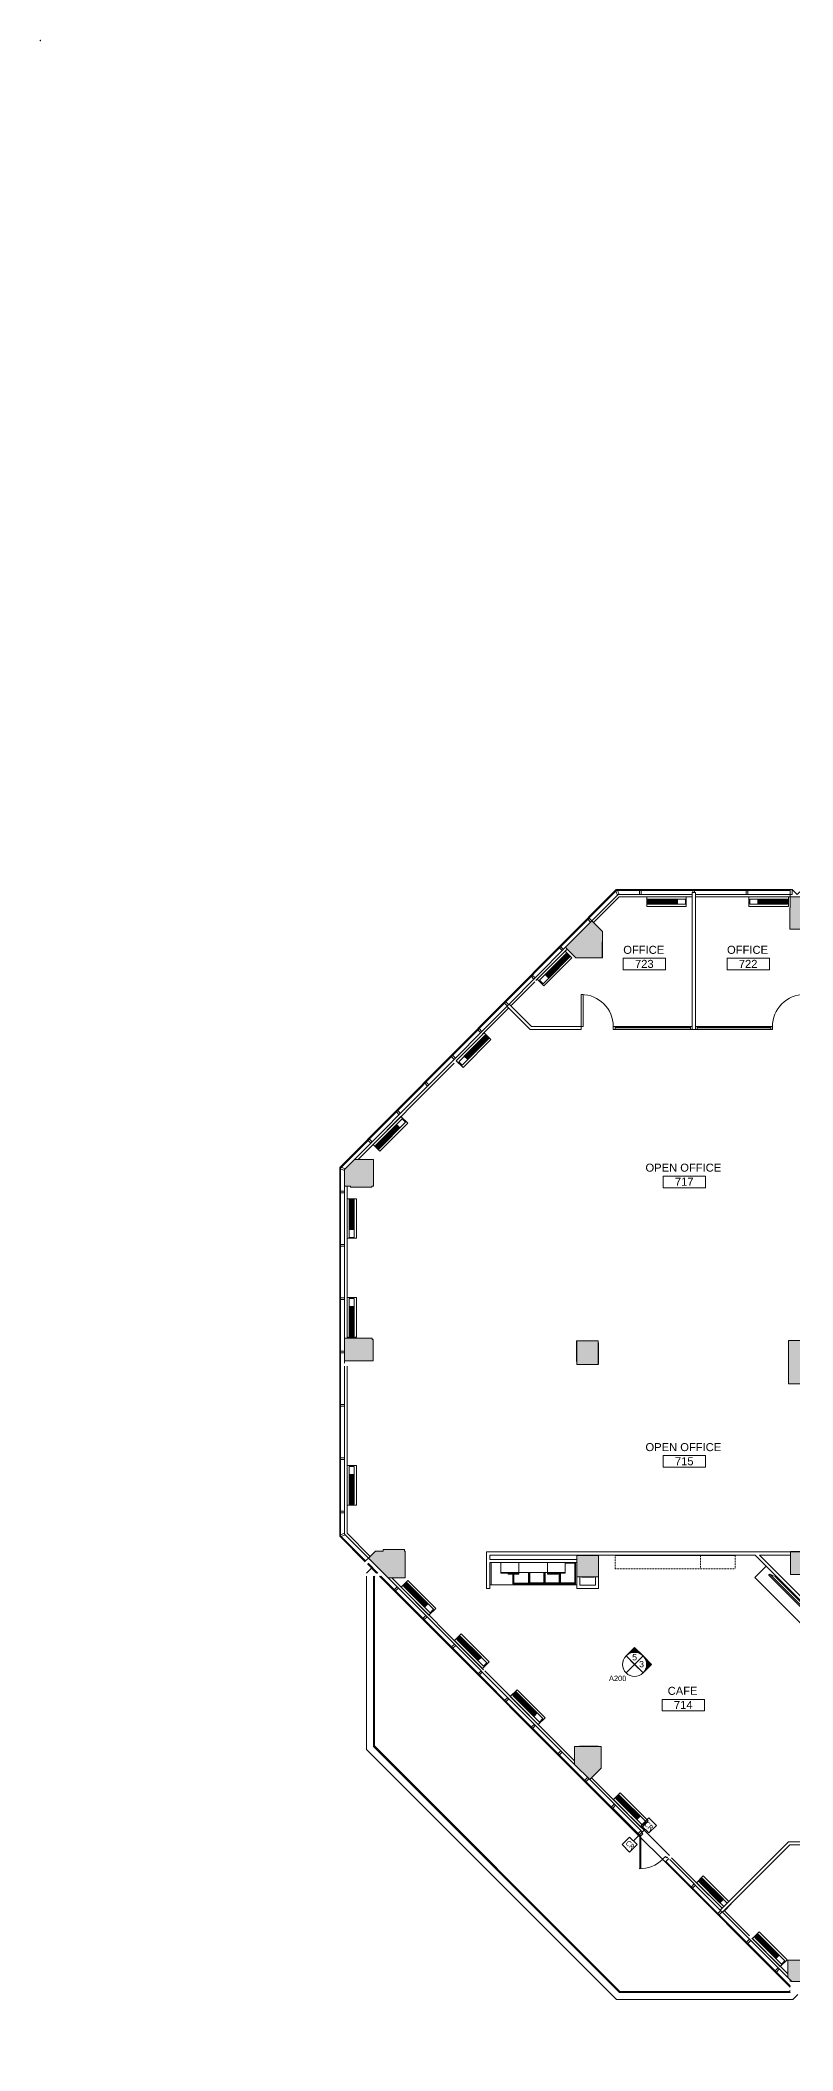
# Model space of a CAD drawing. Header units: inches. Extents: x 41 to 2397, y -2183 to 132.
# Drawn here: x 41 to 888, y -2151 to 110 of the extents above; entities that cross this region are included whole.
import ezdxf

# ---------------------------------------------------------------- set-up
doc = ezdxf.new("R2010")
doc.units = ezdxf.units.IN
doc.header["$MEASUREMENT"] = 0
for name, pattern in [('Center', [1.25, 0.25, -0.1875, 0.625, -0.1875]), ('Dash', [0.25, 0.125, -0.125]), ('Overhead', [0.15625, 0.09375, -0.0625])]:
    doc.linetypes.add(name, pattern=pattern)
for name, color, linetype, lineweight in [('8260 Willow Oaks_dwg _2_', 8, 'Continuous', 9), ('A-ANNO-NOTE', 131, 'Continuous', 9), ('A-AREA-IDEN', 2, 'Continuous', 20), ('A-COLS', 52, 'Continuous', 13), ('A-DOOR', 31, 'Continuous', 9), ('A-DOOR-FRAM', 31, 'Continuous', 9), ('A-GLAZ', 151, 'Continuous', 9), ('A-WALL', 113, 'Continuous', 13), ('G-ANNO-SYMB', 111, 'Continuous', 9), ('G-ANNO-TEXT', 231, 'Continuous', 9), ('I-WALL', 2, 'Continuous', 9), ('LEVEL 07 BB', 250, 'Continuous', 9), ('Q-CASE', 31, 'Continuous', 9), ('Q-CASE-HDLN', 31, 'Continuous', 9), ('Q-SPCQ', 91, 'Continuous', 9)]:
    doc.layers.add(name, color=color, linetype=linetype, lineweight=lineweight)
doc.styles.add('Arial', font='arial.ttf', dxfattribs={"height": 0.09375})
doc.styles.add('Arial_1', font='arial.ttf', dxfattribs={"height": 9})
doc.styles.add('Arial_2', font='arial.ttf', dxfattribs={"height": 6})
doc.styles.add('Arial_3', font='arial.ttf', dxfattribs={"height": 7.125})
doc.styles.add('Tahoma', font='tahoma.ttf', dxfattribs={"width": 0.85, "height": 6})

# ---------------------------------------------------------------- blocks, each defined once
blk = doc.blocks.new('Counter Top _No Backsplash_ - Standard Counter Top-2551659-New Construction - Partition Plan')
at = {"layer": 'Q-CASE', "lineweight": 13}
blk.add_line((-47.3, 25), (50.7, 25), dxfattribs=at)
blk = doc.blocks.new('Counter Top _No Backsplash_ - Standard Counter Top-2542129-New Construction - Partition Plan')
at = {"layer": 'Q-CASE', "lineweight": 13}
for p, q in [((-47.3, 0), (-47.3, 18)), ((-47.3, 18), (38.5, 18)), ((38.5, 0), (38.5, 18))]:
    blk.add_line(p, q, dxfattribs=at)
blk = doc.blocks.new('SPEC-EQUIP-TV - 75_ LCD-2404808-New Construction - Partition Plan')
at = {"layer": 'Q-SPCQ'}
for p, q in [((-32.7, 1.4), (-32.7, 0.7)), ((-32.7, 0.7), (-32.7, 0.1)), ((-26.6, 4), (-32.6, 1.6)), ((-32.6, 1.6), (32.6, 1.6)), ((-26.6, 4), (26.6, 4)), ((32.6, 1.6), (26.6, 4)), ((32.7, 0.7), (32.7, 1.4)), ((32.7, 0.1), (32.7, 0.7)), ((-32.6, 0), (32.6, 0))]:
    blk.add_line(p, q, dxfattribs=at)
for points, knots in [([(-32.6, 1.6), (-32.6, 1.6), (-32.6, 1.6), (-32.6, 1.5), (-32.6, 1.5), (-32.7, 1.5), (-32.7, 1.5), (-32.7, 1.5), (-32.7, 1.5), (-32.7, 1.5), (-32.7, 1.5), (-32.7, 1.4), (-32.7, 1.4), (-32.7, 1.4), (-32.7, 1.4)], [0, 0, 0, 0, 0.125, 0.25, 0.3125, 0.375, 0.4375, 0.5, 0.5625, 0.625, 0.6875, 0.75, 0.875, 1, 1, 1, 1]), ([(-32.6, 0), (-32.6, 0), (-32.6, 0), (-32.6, 0), (-32.6, 0), (-32.6, 0), (-32.7, 0), (-32.7, 0), (-32.7, 0), (-32.7, 0.1), (-32.7, 0.1), (-32.7, 0.1), (-32.7, 0.1), (-32.7, 0.1), (-32.7, 0.1)], [0, 0, 0, 0, 0.166667, 0.25, 0.333333, 0.375, 0.416667, 0.5, 0.541667, 0.583333, 0.666667, 0.75, 0.833333, 1, 1, 1, 1]), ([(32.7, 1.4), (32.7, 1.4), (32.7, 1.4), (32.7, 1.4), (32.7, 1.5), (32.7, 1.5), (32.7, 1.5), (32.7, 1.5), (32.7, 1.5), (32.7, 1.5), (32.6, 1.5), (32.6, 1.5), (32.6, 1.6), (32.6, 1.6), (32.6, 1.6)], [0, 0, 0, 0, 0.125, 0.25, 0.375, 0.4375, 0.5, 0.53125, 0.5625, 0.625, 0.6875, 0.75, 0.875, 1, 1, 1, 1]), ([(32.7, 0.1), (32.7, 0.1), (32.7, 0.1), (32.7, 0.1), (32.7, 0.1), (32.7, 0.1), (32.7, 0), (32.7, 0), (32.7, 0), (32.6, 0), (32.6, 0), (32.6, 0), (32.6, 0), (32.6, 0), (32.6, 0)], [-1, -1, -1, -1, -0.833333, -0.75, -0.666667, -0.583333, -0.541667, -0.5, -0.416667, -0.375, -0.333333, -0.25, -0.166667, 0, 0, 0, 0])]:
    blk.add_open_spline(points, degree=3, knots=knots, dxfattribs=at)
blk = doc.blocks.new('Upper Cabinet - Standard Upper Cabinet-2571745-New Construction - Partition Plan')
at = {"layer": 'Q-CASE', "lineweight": 13}
blk.add_line((48.7, 0), (-47.3, 0), dxfattribs=at)
at = {"layer": 'Q-CASE', "linetype": 'Overhead'}
for p, q in [((-47.3, 0), (-47.3, -15)), ((48.7, -15), (48.7, 0)), ((-47.3, -15), (48.7, -15))]:
    blk.add_line(p, q, dxfattribs=at)
blk = doc.blocks.new('Columns 1 - Columns 1-2495298-New Construction - Partition Plan')
at = {"layer": 'A-COLS', "lineweight": 9}
h = blk.add_hatch(color=55, dxfattribs=at)
h.paths.add_polyline_path([(-344.5, -2150.9), (-338.3, -2144.8), (-338.3, -2115), (-368.2, -2115), (-368.2, -2117.3), (-369.2, -2117.3), (-369.2, -2147.8), (-360.5, -2147.8), (-354.1, -2141.3), (-347.6, -2147.8)], flags=0)
h.paths.add_polyline_path([(249.7, -2143.5), (255.5, -2137.7), (255.5, -2113.7), (220.6, -2113.7), (220.6, -2140.5), (220.2, -2113.7), (217, -2113.7), (217, -2140.7), (246.8, -2140.7)], flags=0)
h.paths.add_polyline_path([(-113.2, -2143.5), (-110.2, -2140.5), (-86.7, -2140.5), (-86.7, -2114.5), (-119.3, -2114.5), (-119.3, -2137.4), (-116.2, -2140.5)], flags=0)
h.paths.add_polyline_path([(-585.2, -2121.9), (-578.6, -2115.3), (-578.6, -2080.1), (-607.3, -2080.1), (-607.3, -2117.8), (-601.1, -2117.8), (-595.2, -2111.9), (-589.4, -2117.8)], flags=0)
h.paths.add_polyline_path([(-819.2, -2073), (-819.2, -2049), (-846, -2049), (-846, -2068.5), (-841.5, -2073)], flags=0)
h.paths.add_polyline_path([(-1068.7, -1845.9), (-1055.9, -1833.2), (-1055.9, -1808.9), (-1085.7, -1808.9), (-1085.7, -1828.9), (-1081.4, -1833.2)], flags=0)
h.paths.add_polyline_path([(-1277.3, -1619.1), (-1276.4, -1619.1), (-1276.4, -1589.1), (-1277.3, -1589.1), (-1277.3, -1587.1), (-1301.3, -1587.1), (-1301.3, -1589.1), (-1309.9, -1589.1), (-1317.7, -1596.8), (-1295.5, -1619.1)], flags=0)
h.paths.add_polyline_path([(-1072.9, -1617.9), (-1058.9, -1617.9), (-1058.9, -1594), (-1083.3, -1594), (-1083.3, -1617.9)], flags=0)
h.paths.add_polyline_path([(-820, -1615.3), (-818.5, -1615.3), (-818.5, -1589.9), (-842.8, -1589.9), (-842.8, -1615.3), (-820, -1615.3)], flags=0)
h.paths.add_polyline_path([(-603.1, -1613.6), (-578.8, -1612.8), (-578.8, -1591.3), (-603.1, -1591.3), (-603.1, -1612.8)], flags=0)
h.paths.add_polyline_path([(-845, -1400.7), (-770.9, -1400.7), (-770.9, -1352.1), (-845, -1352.1)], flags=0)
h.paths.add_polyline_path([(-1059.3, -1379.2), (-1059.3, -1352.5), (-1083.3, -1352.5), (-1083.3, -1379.2)], flags=0)
h.paths.add_polyline_path([(-578.9, -1376.1), (-578.9, -1352.1), (-602.9, -1352.1), (-602.9, -1376.1)], flags=0)
h.paths.add_polyline_path([(-1312.6, -1375.1), (-1312.6, -1351.1), (-1313.4, -1351.1), (-1313.4, -1349.4), (-1344.6, -1349.4), (-1344.6, -1375.1), (-1313.4, -1375.1)], flags=0)
h.paths.add_polyline_path([(-1333.3, -1179.8), (-1314, -1179.8), (-1314, -1178.5), (-1311.9, -1178.5), (-1311.9, -1148.6), (-1333.3, -1148.6), (-1344.6, -1159.9), (-1344.6, -1178.5), (-1338, -1178.5), (-1338, -1179.8)], flags=0)
h.paths.add_polyline_path([(-1054.3, -921.7), (-1054.3, -892.1), (-1066.4, -880), (-1096.1, -909.8), (-1084.2, -921.7), (-1066.4, -921.7)], flags=0)
h.paths.add_polyline_path([(-843.1, -889.6), (-813.5, -889.6), (-813.5, -857.5), (-823.9, -847), (-829.9, -853), (-843.1, -853), (-843.1, -865.6), (-843.7, -865.6), (-843.7, -889.6)], flags=0)
h.paths.add_polyline_path([(-607.3, -853.8), (-577.4, -853.8), (-577.4, -820.3), (-607.3, -820.3)], flags=0)
at = {"layer": 'A-COLS', "color": 7, "lineweight": 20}
for p, q in [((-829.9, -853), (-843.1, -853)), ((-843.1, -853), (-843.1, -865.6)), ((-1066.4, -880), (-1096.1, -909.8)), ((-1054.3, -892.1), (-1066.4, -880)), ((-843.1, -865.6), (-843.7, -865.6)), ((-843.7, -865.6), (-843.7, -889.6)), ((-1054.3, -921.7), (-1054.3, -892.1)), ((-843.7, -889.6), (-813.5, -889.6)), ((-1096.1, -909.8), (-1094, -911.8)), ((-1094, -911.8), (-1084.2, -921.7)), ((-1084.2, -921.7), (-1054.3, -921.7)), ((-1333.3, -1148.6), (-1344.6, -1159.9)), ((-1311.9, -1148.6), (-1333.3, -1148.6)), ((-1311.9, -1178.5), (-1311.9, -1148.6)), ((-1344.6, -1159.9), (-1344.6, -1178.5)), ((-1344.6, -1178.5), (-1338, -1178.5)), ((-1338, -1178.5), (-1338, -1179.8)), ((-1338, -1179.8), (-1314, -1179.8)), ((-1314, -1179.8), (-1314, -1178.5)), ((-1314, -1178.5), (-1311.9, -1178.5)), ((-1313.4, -1349.4), (-1344.6, -1349.4)), ((-1344.6, -1349.4), (-1344.6, -1375.1)), ((-1313.4, -1351.1), (-1313.4, -1349.4)), ((-1312.6, -1351.1), (-1313.4, -1351.1)), ((-1312.6, -1375.1), (-1312.6, -1351.1)), ((-1059.3, -1352.5), (-1083.3, -1352.5)), ((-1083.3, -1352.5), (-1083.3, -1379.2)), ((-1059.3, -1379.2), (-1059.3, -1352.5)), ((-770.9, -1352.1), (-845, -1352.1)), ((-845, -1352.1), (-845, -1400.7)), ((-1344.6, -1375.1), (-1312.6, -1375.1)), ((-1083.3, -1379.2), (-1059.3, -1379.2)), ((-845, -1400.7), (-770.9, -1400.7)), ((-1309.9, -1589.1), (-1317.7, -1596.8)), ((-1317.7, -1596.8), (-1295.5, -1619.1)), ((-1301.3, -1589.1), (-1309.9, -1589.1)), ((-1277.3, -1587.1), (-1301.3, -1587.1)), ((-1301.3, -1587.1), (-1301.3, -1589.1)), ((-1277.3, -1589.1), (-1277.3, -1587.1)), ((-1276.4, -1589.1), (-1277.3, -1589.1)), ((-1276.4, -1619.1), (-1276.4, -1589.1)), ((-1083.3, -1594), (-1083.3, -1617.9)), ((-1058.9, -1594), (-1083.3, -1594)), ((-1058.9, -1617.9), (-1058.9, -1594)), ((-818.5, -1589.9), (-842.8, -1589.9)), ((-842.8, -1589.9), (-842.8, -1615.3)), ((-1295.5, -1619.1), (-1276.4, -1619.1)), ((-1083.3, -1617.9), (-1058.9, -1617.9)), ((-842.8, -1615.3), (-818.5, -1615.3)), ((-1085.7, -1808.9), (-1085.7, -1828.9)), ((-1055.9, -1808.9), (-1085.7, -1808.9)), ((-1055.9, -1833.2), (-1055.9, -1808.9)), ((-1085.7, -1828.9), (-1068.7, -1845.9)), ((-1068.7, -1845.9), (-1055.9, -1833.2)), ((-846, -2049), (-846, -2068.5)), ((-819.2, -2049), (-846, -2049)), ((-846, -2068.5), (-841.5, -2073)), ((-841.5, -2073), (-819.2, -2073))]:
    blk.add_line(p, q, dxfattribs=at)
blk = doc.blocks.new('Upper Cabinet - Standard Upper Cabinet-2553063-New Construction - Partition Plan')
at = {"layer": 'Q-CASE', "lineweight": 13}
blk.add_line((48.7, 0), (9.7, 0), dxfattribs=at)
at = {"layer": 'Q-CASE', "linetype": 'Overhead'}
for p, q in [((48.7, -15), (48.7, 0)), ((9.7, -15), (48.7, -15))]:
    blk.add_line(p, q, dxfattribs=at)
blk = doc.blocks.new('MLWK_Base Cabinet-Trash - 34_25_H x 24_D-2547945-New Construction - Partition Plan')
at = {"layer": 'Q-CASE', "lineweight": 13}
for p, q in [((-8.3, -12.9), (-8.3, -24)), ((-7.5, -12.9), (-7.5, -23.3)), ((9, -23.3), (9, -11.3)), ((9.7, -24), (9.7, -11.3)), ((-8.3, -23.3), (9.7, -23.3)), ((-8.3, -23.3), (-8.3, -24)), ((-8.3, -24), (9.7, -24)), ((-8.3, -24), (9.7, -24)), ((9.7, -24), (-8.3, -24)), ((-7.5, -23.3), (9, -23.3)), ((-2.3, -24.7), (-2.3, -23.1)), ((3.7, -23.1), (-2.3, -23.1)), ((-2.3, -24.9), (3.7, -24.9)), ((3.7, -23.1), (3.7, -24.7)), ((9.7, -24), (9.7, -23.3))]:
    blk.add_line(p, q, dxfattribs=at)
blk = doc.blocks.new('Counter Top _No Backsplash_ - Standard Counter Top-2551850-New Construction - Partition Plan')
at = {"layer": 'Q-CASE', "lineweight": 13}
blk.add_line((-47.3, 0), (-47.3, 25), dxfattribs=at)
blk = doc.blocks.new('Counter Top _No Backsplash_ - Standard Counter Top-V3-New Construction - Partition Plan')
at = {"layer": 'Q-CASE', "lineweight": 13}
blk.add_line((-45.8, 0), (-45.8, 25), dxfattribs=at)
blk = doc.blocks.new('Counter Top _No Backsplash_ - Standard Counter Top 3-2586564-New Construction - Partition Plan')
at = {"layer": 'Q-CASE', "lineweight": 13}
for p, q in [((-47.3, 11.3), (-15.1, 11.3)), ((-15.1, 0), (-47.3, 0))]:
    blk.add_line(p, q, dxfattribs=at)
blk = doc.blocks.new('MLWK_Upper Cabinet-Single Door - 36_H x 14_D-2587742-New Construction - Partition Plan')
at = {"layer": 'Q-CASE', "linetype": 'Center'}
for p, q in [((-10, 2.5), (-10, 14.5)), ((-10, 14.5), (10, 14.5)), ((10, 14.5), (10, 2.5))]:
    blk.add_line(p, q, dxfattribs=at)
at = {"layer": 'Q-CASE', "lineweight": 13}
for p, q in [((10, 14.5), (-10, 14.5)), ((-10, 14.5), (-10, 13.8)), ((-10, 13.8), (10, 13.8)), ((10, 13.8), (-10, 13.8)), ((-10, 13.8), (-10, 2.5)), ((-10, 2.5), (10, 2.5)), ((2.1, 15.4), (-9.9, 15.4)), ((-9.9, 15.1), (-9.9, 15.4)), ((-9.9, 15.1), (2.1, 15.1)), ((-9.9, 14.5), (-9.9, 15.1)), ((2.1, 15.1), (-9.9, 15.1)), ((2.1, 15.4), (2.1, 15.1)), ((2.1, 15.1), (2.1, 14.5)), ((10, 13.8), (10, 14.5)), ((10, 2.5), (10, 13.8))]:
    blk.add_line(p, q, dxfattribs=at)
at = {"layer": 'Q-CASE-HDLN', "linetype": 'Dash'}
blk.add_line((10, 2.5), (-10, 2.5), dxfattribs=at)
blk = doc.blocks.new('MLWK_Upper Cabinet-Single Door - 36_H x 14_D-2587743-New Construction - Partition Plan')
at = {"layer": 'Q-CASE', "linetype": 'Center'}
for p, q in [((-10, -2.5), (-10, -14.5)), ((-10, -14.5), (10, -14.5)), ((10, -14.5), (10, -2.5))]:
    blk.add_line(p, q, dxfattribs=at)
at = {"layer": 'Q-CASE', "lineweight": 13}
for p, q in [((10, -2.5), (-10, -2.5)), ((-10, -2.5), (-10, -13.8)), ((10, -13.8), (-10, -13.8)), ((-10, -13.8), (-10, -14.5)), ((-10, -13.8), (10, -13.8)), ((-10, -14.5), (10, -14.5)), ((-9.9, -15.1), (-9.9, -14.5)), ((2.1, -15.1), (-9.9, -15.1)), ((-9.9, -15.4), (-9.9, -15.1)), ((-9.9, -15.1), (2.1, -15.1)), ((-9.9, -15.4), (2.1, -15.4)), ((2.1, -14.5), (2.1, -15.1)), ((2.1, -15.1), (2.1, -15.4)), ((10, -13.8), (10, -2.5)), ((10, -14.5), (10, -13.8))]:
    blk.add_line(p, q, dxfattribs=at)
at = {"layer": 'Q-CASE-HDLN', "linetype": 'Dash'}
blk.add_line((10, -2.5), (-10, -2.5), dxfattribs=at)
blk = doc.blocks.new('MLWK_Base Cabinet-Top Drawer - 32_H x 24_D-2563041-New Construction - Partition Plan')
at = {"layer": 'Q-CASE', "lineweight": 13}
for p, q in [((-8, 24), (9.5, 24)), ((-8, 24), (-8, 23.5)), ((9.5, 23.5), (-8, 23.5)), ((-8, 23.5), (-8, 0)), ((9.5, 23.5), (-8, 23.5)), ((8.7, 22.7), (-7.2, 22.7)), ((-7.2, 22.7), (-7.2, 0.7)), ((9.3, 24.9), (3.3, 24.9)), ((3.3, 23.1), (3.3, 24.7)), ((3.3, 23.1), (9.3, 23.1)), ((8.7, 12), (8.7, 22.7)), ((9.3, 24.7), (9.3, 23.1)), ((9.5, 23.5), (9.5, 24)), ((9.5, 12), (9.5, 23.5)), ((-7.2, 0.7), (3.6, 0.7))]:
    blk.add_line(p, q, dxfattribs=at)
blk = doc.blocks.new('MLWK_Base Cabinet-Top Drawer - 32_H x 24_D-2563070-New Construction - Partition Plan')
at = {"layer": 'Q-CASE', "lineweight": 13}
for p, q in [((-8, -11.3), (-8, -23.5)), ((-7.2, -11.3), (-7.2, -22.7)), ((8.7, -22.7), (8.7, -12)), ((9.5, -23.5), (9.5, -12)), ((-8, -23.5), (9.5, -23.5)), ((-8, -23.5), (9.5, -23.5)), ((-8, -23.5), (-8, -24)), ((9.5, -24), (-8, -24)), ((-7.2, -22.7), (8.7, -22.7)), ((3.3, -24.7), (3.3, -23.1)), ((9.3, -23.1), (3.3, -23.1)), ((3.3, -24.9), (9.3, -24.9)), ((9.3, -23.1), (9.3, -24.7)), ((9.5, -24), (9.5, -23.5))]:
    blk.add_line(p, q, dxfattribs=at)
blk = doc.blocks.new('MLWK_Base Cabinet-Top Drawer - 32_H x 24_D-V4-New Construction - Partition Plan')
at = {"layer": 'Q-CASE', "lineweight": 13}
for p, q in [((-8, 24), (9.5, 24)), ((-8, 24), (-8, 23.5)), ((9.5, 23.5), (-8, 23.5)), ((-8, 23.5), (-8, 11.3)), ((9.5, 23.5), (-8, 23.5)), ((8.7, 22.7), (-7.2, 22.7)), ((-7.2, 22.7), (-7.2, 11.3)), ((9.3, 24.9), (3.3, 24.9)), ((3.3, 23.1), (3.3, 24.7)), ((3.3, 23.1), (9.3, 23.1)), ((8.7, 11.3), (8.7, 22.7)), ((9.3, 24.7), (9.3, 23.1)), ((9.5, 23.5), (9.5, 24)), ((9.5, 11.3), (9.5, 23.5))]:
    blk.add_line(p, q, dxfattribs=at)
blk = doc.blocks.new('Single-Flush - With Sidelight - 36_ x 94_-2595383-New Construction - Partition Plan')
at = {"layer": 'A-DOOR', "color": 7, "lineweight": 20}
for p, q in [((-16, -1.75), (-18, -1.75)), ((-18, -1.75), (-18, -37.75)), ((-16, -37.75), (-16, -1.75)), ((-16, -37.75), (-18, -37.75))]:
    blk.add_line(p, q, dxfattribs=at)
at = {"layer": 'A-DOOR'}
blk.add_arc((-18, -1.75), 36, 270, 0, dxfattribs=at)
at = {"layer": 'A-DOOR-FRAM', "color": 7, "lineweight": 20}
blk.add_line((104.75, 1.75), (104.75, -1.75), dxfattribs=at)
at = {"layer": 'A-GLAZ', "color": 7, "lineweight": 20}
for p, q in [((20, -0.75), (20, -0.25)), ((20, -0.25), (102.75, -0.25)), ((102.75, -0.75), (20, -0.75)), ((102.75, -0.25), (102.75, -0.75))]:
    blk.add_line(p, q, dxfattribs=at)
blk = doc.blocks.new('Single-Flush - With Sidelight - 36_ x 94_-2612948-New Construction - Partition Plan')
at = {"layer": 'A-DOOR', "color": 7, "lineweight": 20}
for p, q in [((-16, 37.7), (-18, 37.7)), ((-18, 1.7), (-18, 37.7)), ((-16, 37.7), (-16, 1.7)), ((-16, 1.7), (-18, 1.7))]:
    blk.add_line(p, q, dxfattribs=at)
at = {"layer": 'A-DOOR'}
blk.add_arc((-18, 1.7), 36, 360, 90, dxfattribs=at)
at = {"layer": 'A-DOOR-FRAM', "color": 7, "lineweight": 20}
blk.add_line((106.9, -1.8), (106.9, 1.7), dxfattribs=at)
at = {"layer": 'A-GLAZ', "color": 7, "lineweight": 20}
for p, q in [((104.9, 0.7), (20, 0.7)), ((20, 0.7), (20, 0.2)), ((20, 0.2), (104.9, 0.2)), ((104.9, 0.2), (104.9, 0.7))]:
    blk.add_line(p, q, dxfattribs=at)
blk = doc.blocks.new('8260 Willow Oaks_dwg_8260_7th Floor_ARCH_BB_dwg_DR-45-2427410-07 DEMO-V1-New Construction - Partition Plan')
at = {"layer": 'LEVEL 07 BB', "flags": 128}
blk.add_lwpolyline([(0.707, 0.707), (0, 0), (0.021, -0.021), (0.728, 0.686)], dxfattribs=at)
at = {"layer": 'LEVEL 07 BB'}
blk.add_arc((0, 0), 1, 360, 46.56044, dxfattribs=at)
blk = doc.blocks.new('8260 Willow Oaks_dwg _2_-2439531-New Construction - Partition Plan')
at = {"layer": 'A-WALL', "lineweight": 9}
for points in [[(31989, 9666.5), (31989, 9684.5), (31988.9, 9684.5), (31988.9, 9666.5)], [(31984.3, 9209.5), (31984.3, 9233.5), (31983.9, 9233.5), (31983.9, 9209.5)], [(31965.7, 8970.1), (31979.4, 8970.1), (31979.3, 8970.2), (31965.7, 8970.2)], [(31983.8, 8779.2), (31983.8, 8779.3), (31964.3, 8779.3), (31964.3, 8779.2), (31983.2, 8779.2)], [(32201.7, 8515.1), (32200, 8516.7), (32200, 8515.1)]]:
    blk.add_hatch(color=250, dxfattribs=at).paths.add_polyline_path(points, flags=0)
at = {"layer": 'A-WALL', "color": 10, "lineweight": 30}
for p, q in [((31965.7, 8970.1), (31979.4, 8970.1)), ((32200, 8516.7), (32200, 8515.1))]:
    blk.add_line(p, q, dxfattribs=at)
at = {"layer": 'A-WALL', "color": 10, "lineweight": 30, "flags": 128}
for points in [[(31988.9, 9666.5), (31989, 9666.5), (31989, 9684.5)], [(31983.9, 9209.5), (31984.3, 9209.5), (31984.3, 9233.5), (31983.9, 9233.5)], [(31983.8, 8779.3), (31963, 8779.3), (31963, 8779.3)]]:
    blk.add_lwpolyline(points, dxfattribs=at)
at = {"layer": 'LEVEL 07 BB'}
for p, q in [((32003.8, 9741.5), (32005.6, 9737)), ((32005.6, 9742.3), (32007.5, 9737.8)), ((32030.5, 9742.3), (32030.5, 9737.8)), ((32032.5, 9742.3), (32032.5, 9737.8)), ((32072.5, 9731), (32040.2, 9731)), ((32072.5, 9730.5), (32040.2, 9730.5)), ((32072.5, 9730), (32040.2, 9730)), ((32072.5, 9729.5), (32040.2, 9729.5)), ((32072.5, 9729), (32040.2, 9729)), ((32072.5, 9728.5), (32040.2, 9728.5)), ((32072.5, 9728), (32040.2, 9728)), ((32090.5, 9742.3), (32090.5, 9739.8)), ((32092.5, 9742.3), (32092.5, 9739.8)), ((32093.3, 9735), (32200.1, 9735)), ((32150.5, 9742.3), (32150.5, 9737.8)), ((32152.5, 9742.3), (32152.5, 9737.8)), ((32164.2, 9731), (32196.5, 9731)), ((32164.2, 9730.5), (32196.5, 9730.5)), ((32164.2, 9730), (32196.5, 9730)), ((32164.2, 9729.5), (32196.5, 9729.5)), ((32164.2, 9729), (32196.5, 9729)), ((32164.2, 9728.5), (32196.5, 9728.5)), ((32164.2, 9728), (32196.5, 9728)), ((31975.4, 9706.6), (31972.2, 9709.8)), ((31944.9, 9675.9), (31941.7, 9679.1)), ((31882.5, 9613.1), (31947.2, 9678.2)), ((31949.2, 9676.3), (31913.9, 9640.8)), ((31925.8, 9647.1), (31948.5, 9669.9)), ((31926.1, 9646.7), (31948.8, 9669.6)), ((31926.5, 9646.4), (31949.2, 9669.2)), ((31926.8, 9646), (31949.6, 9668.9)), ((31927.2, 9645.7), (31949.9, 9668.5)), ((31927.5, 9645.3), (31950.3, 9668.2)), ((31927.9, 9645), (31950.6, 9667.8)), ((31943.5, 9674.5), (31940.3, 9677.7)), ((31912.6, 9639.5), (31885.6, 9612.4)), ((31911.6, 9642.4), (31908.4, 9645.6)), ((31913, 9643.8), (31909.8, 9647)), ((31709.9, 9439.5), (31881.2, 9611.8)), ((31881.7, 9612.4), (31878.6, 9615.5)), ((31883.2, 9613.8), (31880, 9617)), ((31834.6, 9555.4), (31857.4, 9578.3)), ((31835, 9555), (31857.7, 9577.9)), ((31835.3, 9554.7), (31858.1, 9577.6)), ((31835.7, 9554.3), (31858.4, 9577.2)), ((31836.1, 9554), (31858.8, 9576.9)), ((31836.4, 9553.6), (31859.1, 9576.5)), ((31836.8, 9553.3), (31859.5, 9576.2)), ((31851.8, 9582.2), (31848.6, 9585.4)), ((31853.2, 9583.7), (31850, 9586.8)), ((31821.8, 9548.1), (31713.8, 9439.5)), ((31821.9, 9552.2), (31818.7, 9555.3)), ((31823.3, 9553.6), (31820.1, 9556.8)), ((31792, 9522.1), (31788.9, 9525.3)), ((31793.5, 9523.5), (31790.3, 9526.7)), ((31757.4, 9477.6), (31734.6, 9454.8)), ((31757.7, 9477.3), (31735, 9454.4)), ((31758.1, 9476.9), (31735.3, 9454.1)), ((31758.4, 9476.6), (31735.7, 9453.7)), ((31758.8, 9476.2), (31736, 9453.4)), ((31759.1, 9475.9), (31736.4, 9453)), ((31759.5, 9475.5), (31736.7, 9452.7)), ((31760.1, 9490), (31757, 9493.2)), ((31761.6, 9491.4), (31758.4, 9494.6)), ((31728.2, 9457.9), (31725.1, 9461.1)), ((31729.7, 9459.4), (31726.5, 9462.5)), ((31694.9, 9430.8), (31699.4, 9428.9)), ((31694.1, 9428.9), (31698.6, 9427.1)), ((31698.6, 9238.7), (31698.6, 9409.5)), ((31701.4, 9409.5), (31701.4, 9238.7)), ((31698.6, 9404.1), (31694.1, 9404.1)), ((31698.6, 9402.1), (31694.1, 9402.1)), ((31705.1, 9361.6), (31705.1, 9393.8)), ((31705.6, 9361.6), (31705.6, 9393.8)), ((31706.1, 9361.6), (31706.1, 9393.8)), ((31706.6, 9361.6), (31706.6, 9393.8)), ((31707.1, 9361.6), (31707.1, 9393.8)), ((31707.6, 9361.6), (31707.6, 9393.8)), ((31708.1, 9361.6), (31708.1, 9393.8)), ((31698.6, 9344.1), (31694.1, 9344.1)), ((31698.6, 9342.1), (31694.1, 9342.1)), ((31698.6, 9284.1), (31694.1, 9284.1)), ((31698.6, 9282.1), (31694.1, 9282.1)), ((31705.1, 9273.8), (31705.1, 9241.5)), ((31705.6, 9273.8), (31705.6, 9241.5)), ((31706.1, 9273.8), (31706.1, 9241.5)), ((31706.6, 9273.8), (31706.6, 9241.5)), ((31707.1, 9273.8), (31707.1, 9241.5)), ((31707.6, 9273.8), (31707.6, 9241.5)), ((31708.1, 9273.8), (31708.1, 9241.5)), ((31698.6, 9224.1), (31694.1, 9224.1)), ((31698.6, 9222.1), (31694.1, 9222.1)), ((31698.6, 9164.1), (31694.1, 9164.1)), ((31698.6, 9162.1), (31694.1, 9162.1)), ((31698.6, 9104.1), (31694.1, 9104.1)), ((31698.6, 9102.1), (31694.1, 9102.1)), ((31705.1, 9084.8), (31705.1, 9052.5)), ((31705.6, 9084.8), (31705.6, 9052.5)), ((31706.1, 9084.8), (31706.1, 9052.5)), ((31706.6, 9084.8), (31706.6, 9052.5)), ((31707.1, 9084.8), (31707.1, 9052.5)), ((31707.6, 9084.8), (31707.6, 9052.5)), ((31708.1, 9084.8), (31708.1, 9052.5)), ((31698.6, 9044.1), (31694.1, 9044.1)), ((31698.6, 9042.1), (31694.1, 9042.1)), ((31698.6, 9019.2), (31694.1, 9017.3)), ((31699.4, 9017.3), (31694.9, 9015.5)), ((31722.3, 8988.1), (31725.5, 8991.2)), ((31728.8, 8980.1), (31723.2, 8974.5)), ((31734.5, 8974.5), (31724.3, 8984.7)), ((31724.7, 8985), (31735.2, 8974.5)), ((31725, 8985.4), (31735.9, 8974.5)), ((31738.7, 8971), (31999.5, 8710.2)), ((31739.4, 8971), (31999.8, 8710.5)), ((31747.7, 8969), (31957.5, 8759.2)), ((31855, 8865.7), (31751.7, 8969)), ((31757.7, 8959), (31754.6, 8955.8)), ((31759.2, 8957.6), (31756, 8954.4)), ((31789.3, 8937.8), (31766.5, 8960.6)), ((31789.7, 8938.2), (31766.9, 8961)), ((31790, 8938.5), (31767.2, 8961.3)), ((31790.4, 8938.9), (31767.6, 8961.7)), ((31790.7, 8939.2), (31767.9, 8962)), ((31791.1, 8939.6), (31768.3, 8962.4)), ((31790, 8926.7), (31786.8, 8923.5)), ((31791.4, 8925.3), (31788.2, 8922.1)), ((31822.3, 8894.5), (31819.1, 8891.3)), ((31823.7, 8893), (31820.5, 8889.9)), ((31849.4, 8877.8), (31826.6, 8900.6)), ((31849.7, 8878.1), (31826.9, 8900.9)), ((31850.1, 8878.5), (31827.3, 8901.3)), ((31850.4, 8878.8), (31827.6, 8901.6)), ((31850.8, 8879.2), (31828, 8902)), ((31851.2, 8879.5), (31828.3, 8902.3)), ((31852.2, 8864.5), (31849, 8861.3)), ((31957.5, 8763.3), (31856.3, 8864.5)), ((31853.6, 8863.1), (31850.5, 8859.9)), ((31882.2, 8834.5), (31879, 8831.4)), ((31883.6, 8833.1), (31880.4, 8829.9)), ((31911.9, 8814.5), (31889.1, 8837.3)), ((31912.3, 8814.9), (31889.5, 8837.7)), ((31912.6, 8815.2), (31889.8, 8838)), ((31913, 8815.6), (31890.2, 8838.4)), ((31913.3, 8815.9), (31890.5, 8838.7)), ((31913.7, 8816.3), (31890.9, 8839.1)), ((31914.1, 8816.6), (31891.2, 8839.4)), ((31912.2, 8804.6), (31909, 8801.4)), ((31913.6, 8803.2), (31910.4, 8800)), ((31942.1, 8774.6), (31938.9, 8771.4)), ((31957.5, 8759.2), (31957.5, 8779.2)), ((31943.5, 8773.2), (31940.4, 8770)), ((31972.1, 8744.6), (31968.9, 8741.5)), ((31973.5, 8743.2), (31970.3, 8740)), ((32064.1, 8656.7), (31976.6, 8744.2)), ((32002, 8714.7), (31998.9, 8711.5)), ((32003.5, 8713.3), (32000.3, 8710.1)), ((32028, 8698.5), (32005.2, 8721.3)), ((32028.3, 8698.8), (32005.5, 8721.6)), ((32028.7, 8699.2), (32005.9, 8722)), ((32029, 8699.5), (32006.2, 8722.3)), ((32029.4, 8699.9), (32006.6, 8722.7)), ((32029.7, 8700.2), (32006.9, 8723)), ((32030.1, 8700.6), (32007.3, 8723.4)), ((32032, 8684.7), (32028.8, 8681.5)), ((32028.5, 8681.2), (32028.1, 8680.8)), ((32056.5, 8652.5), (32031, 8677.9)), ((32063.4, 8653.3), (32059.5, 8649.4)), ((32200, 8509.6), (32059.9, 8649.8)), ((32200, 8510.3), (32060.2, 8650.2)), ((32121.4, 8595.4), (32064.5, 8652.2)), ((32123.4, 8597.4), (32066.6, 8654.2)), ((32091.9, 8624.8), (32088.8, 8621.6)), ((32093.4, 8623.4), (32090.2, 8620.2)), ((32121.4, 8605.1), (32098.6, 8627.9)), ((32121.7, 8605.4), (32098.9, 8628.2)), ((32122.1, 8605.8), (32099.3, 8628.6)), ((32122.4, 8606.1), (32099.6, 8628.9)), ((32122.8, 8606.5), (32100, 8629.3)), ((32123.1, 8606.8), (32100.3, 8629.6)), ((32123.5, 8607.2), (32100.7, 8630)), ((32121.9, 8594.8), (32118.7, 8591.6)), ((32123.3, 8593.4), (32120.1, 8590.2)), ((32197.2, 8519.6), (32123.8, 8592.9)), ((32154.3, 8566.5), (32125.9, 8594.9)), ((32125.9, 8594.9), (32126.1, 8594.7)), ((32154.2, 8562.6), (32151, 8559.4)), ((32155.6, 8561.1), (32152.4, 8558)), ((32197.2, 8523.6), (32156.7, 8564)), ((32184.3, 8542.2), (32161.4, 8565)), ((32184.6, 8542.5), (32161.8, 8565.3)), ((32185, 8542.9), (32162.2, 8565.7)), ((32185.3, 8543.2), (32162.5, 8566)), ((32185.7, 8543.6), (32162.9, 8566.4)), ((32186, 8543.9), (32163.2, 8566.8)), ((32186.4, 8544.3), (32163.6, 8567.1)), ((32186.4, 8530.3), (32183.2, 8527.1)), ((32187.8, 8528.9), (32184.7, 8525.7))]:
    blk.add_line(p, q, dxfattribs=at)
at = {"layer": 'LEVEL 07 BB', "flags": 128}
for points in [[(31721.8, 8987.1), (31693.1, 9015.8), (31693.1, 9430.4), (32004.1, 9743.3), (32202.4, 9743.3)], [(32200.1, 9742.8), (32004.3, 9742.8), (31693.6, 9430.2), (31693.6, 9016), (31722.2, 8987.5)], [(32200.1, 9742.3), (32004.5, 9742.3), (31694.1, 9430), (31694.1, 9016.2), (31722.5, 8987.8)], [(32089.8, 9737.8), (32006.4, 9737.8), (31976.8, 9708)], [(31978.8, 9706.1), (32007.5, 9735), (32089.7, 9735)], [(32200.1, 9743.3), (32200.1, 9737.8), (32093.3, 9737.8)], [(32200.1, 9735), (32200.1, 9737.8), (32202.4, 9737.8), (32202.4, 9743.3), (32208, 9737.6), (32213.9, 9743.4)], [(31988.9, 9696), (31988.9, 9696), (31976.8, 9708), (31973.6, 9711.2)], [(31883.2, 9609.9), (31824.3, 9550.7), (31831.9, 9543.1), (31863.3, 9574.7), (31855.7, 9582.2), (31824.3, 9550.7)], [(31959.6, 9212.5), (31959.6, 9235.5), (31959.9, 9235.5)], [(31698.6, 9207.2), (31698.6, 9018.1), (31725.5, 8991.2)], [(31727.4, 8993.2), (31701.4, 9019.2), (31701.4, 9207.2)], [(32200.4, 8998.2), (32200.4, 8998.8), (32224.4, 8998.8), (32224.4, 8998.2)], [(31723.1, 8971), (31723.1, 8776.2), (32004.5, 8494.8), (32202.9, 8494.8), (32208.5, 8500.4)], [(31731.1, 8971), (31731.1, 8779.5), (32007.8, 8502.8), (32199.6, 8502.8), (32200, 8503.2)], [(31732.8, 8971), (31732.4, 8970.6), (31732.4, 8780), (32008.4, 8504), (32199.1, 8504), (32200, 8505)], [(32031.4, 8678.3), (32031, 8677.9), (31738, 8971)], [(31974.5, 8742.2), (32033.4, 8683.3), (32032.7, 8682.6), (32034.2, 8681.1), (32031.7, 8678.6)], [(32062.1, 8654.7), (32062, 8654.8), (32061.3, 8654), (32059.7, 8655.6), (32056.5, 8652.5), (32200, 8508.9)], [(32131, 8605), (32102.2, 8633.8), (32094.6, 8626.2), (32123.4, 8597.4)], [(32129.2, 8603.2), (32101.1, 8631.3), (32097.2, 8627.4), (32125.3, 8599.3)], [(32126.1, 8594.7), (32133.7, 8602.3), (32133.5, 8602.5)]]:
    blk.add_lwpolyline(points, dxfattribs=at)
for points in [[(32083.1, 9735), (32083.1, 9724.3), (32038.6, 9724.3), (32038.6, 9735)], [(32039.6, 9732.3), (32039.6, 9726.8), (32073.1, 9726.8), (32073.1, 9732.3)], [(32082.1, 9732.3), (32082.1, 9726.8), (32039.6, 9726.8), (32039.6, 9732.3)], [(32040.2, 9731.7), (32040.2, 9727.4), (32072.5, 9727.4), (32072.5, 9731.7)], [(32153.6, 9735), (32153.6, 9724.3), (32198.1, 9724.3), (32198.1, 9735)], [(32154.6, 9732.3), (32154.6, 9726.8), (32197.1, 9726.8), (32197.1, 9732.3)], [(32197.1, 9732.3), (32197.1, 9726.8), (32163.6, 9726.8), (32163.6, 9732.3)], [(32196.5, 9731.7), (32196.5, 9727.4), (32164.2, 9727.4), (32164.2, 9731.7)], [(31915.4, 9642.4), (31923, 9634.8), (31954.4, 9666.3), (31946.8, 9673.9)], [(31918.1, 9641.1), (31922, 9637.2), (31951.9, 9667.4), (31948, 9671.3)], [(31948, 9671.3), (31951.9, 9667.4), (31928.3, 9643.6), (31924.4, 9647.5)], [(31948, 9670.4), (31951.1, 9667.4), (31928.3, 9644.5), (31925.3, 9647.5)], [(31827, 9549.5), (31830.9, 9545.6), (31860.8, 9575.7), (31856.9, 9579.6)], [(31856.9, 9579.6), (31860.8, 9575.7), (31837.2, 9552), (31833.3, 9555.8)], [(31856.9, 9578.7), (31859.9, 9575.7), (31837.2, 9552.8), (31834.2, 9555.8)], [(31762, 9488), (31769.6, 9480.4), (31738.3, 9448.9), (31730.6, 9456.4)], [(31763.3, 9485.4), (31767.2, 9481.5), (31737.2, 9451.3), (31733.3, 9455.2)], [(31733.3, 9455.2), (31737.2, 9451.3), (31760.8, 9475.1), (31756.9, 9479)], [(31734.2, 9455.2), (31737.2, 9452.2), (31759.9, 9475.1), (31756.9, 9478.1)], [(31712.1, 9351), (31701.4, 9351), (31701.4, 9395.5), (31712.1, 9395.5)], [(31709.4, 9394.5), (31703.9, 9394.5), (31703.9, 9361), (31709.4, 9361)], [(31709.4, 9352), (31703.9, 9352), (31703.9, 9394.5), (31709.4, 9394.5)], [(31708.8, 9393.8), (31704.5, 9393.8), (31704.5, 9361.6), (31708.8, 9361.6)], [(31712.1, 9284.4), (31701.4, 9284.4), (31701.4, 9239.9), (31712.1, 9239.9)], [(31709.4, 9283.4), (31703.9, 9283.4), (31703.9, 9240.9), (31709.4, 9240.9)], [(31709.4, 9240.9), (31703.9, 9240.9), (31703.9, 9274.4), (31709.4, 9274.4)], [(31708.8, 9241.5), (31704.5, 9241.5), (31704.5, 9273.8), (31708.8, 9273.8)], [(31698.6, 9213), (31698.6, 9210.7)], [(31712.1, 9095.4), (31701.4, 9095.4), (31701.4, 9050.9), (31712.1, 9050.9)], [(31709.4, 9094.4), (31703.9, 9094.4), (31703.9, 9051.9), (31709.4, 9051.9)], [(31709.4, 9051.9), (31703.9, 9051.9), (31703.9, 9085.4), (31709.4, 9085.4)], [(31708.8, 9052.5), (31704.5, 9052.5), (31704.5, 9084.8), (31708.8, 9084.8)], [(31793.6, 8927.1), (31801.2, 8934.7), (31769.8, 8966.2), (31762.2, 8958.6)], [(31764.8, 8959.8), (31768.7, 8963.7), (31792.4, 8940), (31788.5, 8936.1)], [(31794.9, 8929.8), (31798.8, 8933.7), (31768.7, 8963.7), (31764.8, 8959.8)], [(31765.7, 8959.8), (31768.7, 8962.8), (31791.5, 8940), (31788.5, 8937)], [(31853.7, 8867.1), (31861.3, 8874.7), (31829.9, 8906.1), (31822.2, 8898.5)], [(31824.9, 8899.8), (31828.8, 8903.6), (31852.5, 8880), (31848.6, 8876.1)], [(31855, 8869.7), (31858.8, 8873.6), (31828.8, 8903.6), (31824.9, 8899.8)], [(31825.8, 8899.8), (31828.8, 8902.8), (31851.6, 8880), (31848.6, 8877)], [(31916.6, 8804.2), (31924.2, 8811.8), (31892.8, 8843.2), (31885.1, 8835.6)], [(31887.8, 8836.9), (31891.7, 8840.7), (31915.4, 8817.1), (31911.5, 8813.2)], [(31917.9, 8806.8), (31921.7, 8810.7), (31891.7, 8840.7), (31887.8, 8836.9)], [(31888.7, 8836.9), (31891.7, 8839.9), (31914.5, 8817.1), (31911.5, 8814.1)], [(32032.7, 8688.1), (32040.3, 8695.7), (32008.8, 8727.2), (32001.2, 8719.6)], [(32003.8, 8720.8), (32007.7, 8724.7), (32031.4, 8701), (32027.5, 8697.1)], [(32033.9, 8690.8), (32037.8, 8694.7), (32007.7, 8724.7), (32003.8, 8720.8)], [(32004.7, 8720.8), (32007.7, 8723.8), (32030.5, 8701), (32027.5, 8698)], [(32097.2, 8627.4), (32101.1, 8631.3), (32124.8, 8607.6), (32120.9, 8603.7)], [(32098.1, 8627.4), (32101.1, 8630.4), (32123.9, 8607.6), (32120.9, 8604.6)], [(32188.9, 8531.8), (32196.5, 8539.4), (32165.1, 8570.9), (32157.5, 8563.3)], [(32160.1, 8564.5), (32164, 8568.4), (32187.7, 8544.7), (32183.8, 8540.9)], [(32190.2, 8534.5), (32194.1, 8538.4), (32164, 8568.4), (32160.1, 8564.5)], [(32161, 8564.5), (32164, 8567.5), (32186.8, 8544.7), (32183.8, 8541.7)]]:
    blk.add_lwpolyline(points, close=True, dxfattribs=at)
at = {"extrusion": (0, 0, -1), "xscale": 35.99999999998934, "yscale": 35.99999999998934, "zscale": -35.99999999998934, "rotation": 224.9999999997672}
blk.add_blockref('8260 Willow Oaks_dwg_8260_7th Floor_ARCH_BB_dwg_DR-45-2427410-07 DEMO-V1-New Construction - Partition Plan', (-32031, 8677.9), dxfattribs=at)
blk = doc.blocks.new('FORM Keynote Tag - Default w_arrow-62346-_A1003 - Partition Plan Keynotes')
at = {"layer": 'A-ANNO-NOTE', "lineweight": 20}
for p, q in [((41.5, 110.3), (41.4, 110.2)), ((41.4, 110.2), (41.5, 110.1)), ((41.5, 110.3), (41.6, 110.3)), ((41.5, 110.1), (41.6, 110.1)), ((41.6, 110.2), (41.6, 110.3)), ((41.6, 110.1), (41.6, 110.2))]:
    blk.add_line(p, q, dxfattribs=at)
blk = doc.blocks.new('FORM Room Tag - Name _ Number-2260771-New Construction - Partition Plan')
at = {"layer": 'A-AREA-IDEN'}
for p, q in [((-0.244, -0.023), (-0.244, -0.159)), ((-0.244, -0.023), (0.252, -0.023)), ((-0.244, -0.159), (0.252, -0.159)), ((0.252, -0.023), (0.252, -0.159))]:
    blk.add_line(p, q, dxfattribs=at)
blk = doc.blocks.new('Elevation - Interiors-59324-New Construction - Partition Plan')
at = {"layer": 'G-ANNO-SYMB'}
for p, q in [((-0.1, 0.1), (0.1, -0.1)), ((0.1, 0.1), (-0.1, -0.1)), ((0, 0), (-0.1, 0.1)), ((-0.1, 0.1), (0, 0)), ((0.1, 0.1), (0, 0)), ((0, 0), (0.1, 0.1)), ((-0.1, -0.1), (0, 0)), ((0, 0), (-0.1, -0.1)), ((0, 0), (0.1, -0.1)), ((0.1, -0.1), (0, 0))]:
    blk.add_line(p, q, dxfattribs=at)
blk.add_circle((0, 0), 0.141, dxfattribs=at)
for start, end in [(135, 225), (45, 135), (315, 45), (225, 315)]:
    blk.add_arc((0, 0), 0.141, start, end, dxfattribs=at)
blk = doc.blocks.new('Elevation - Triangle - 51_256_-58624-New Construction - Partition Plan')
at = {"layer": 'G-ANNO-SYMB'}
h = blk.add_hatch(color=256, dxfattribs=at)
edge = h.paths.add_edge_path(flags=0)
edge.add_arc((0, -0.099), 0.141, 45, 135)
edge.add_line((-0.099, 0), (0, 0.1))
edge.add_line((0, 0.1), (0.099, 0))
for p, q in [((0, 0.1), (-0.1, 0)), ((0, 0.1), (-0.099, 0)), ((0.1, 0), (0, 0.1)), ((0.099, 0), (0, 0.1))]:
    blk.add_line(p, q, dxfattribs=at)
blk.add_arc((0, -0.099), 0.141, 45, 135, dxfattribs=at)

msp = doc.modelspace()

# ---------------------------------------------------------------- linework, layer by layer
at = {"layer": 'A-ANNO-NOTE', "lineweight": 20}
for p, q in [((726.3, -1889), (717.8, -1897.4)), ((717.8, -1897.4), (726.3, -1905.9)), ((734.8, -1897.4), (726.3, -1889)), ((726.3, -1905.9), (734.8, -1897.4)), ((696.2, -1919), (704.7, -1910.5)), ((704.7, -1927.5), (696.2, -1919)), ((704.7, -1910.5), (713.2, -1919)), ((713.2, -1919), (704.7, -1927.5)), ((715.3, -1908.4), (709, -1914.8)), ((715.7, -1908), (722, -1901.7))]:
    msp.add_line(p, q, dxfattribs=at)
at = {"layer": 'I-WALL', "color": 7, "lineweight": 20}
for p, q in [((775.1, -848.3), (775.1, -998.9)), ((778.6, -848.3), (775.1, -848.3)), ((778.6, -998.9), (778.6, -848.3)), ((569, -973.8), (566.6, -976.2)), ((566.6, -976.2), (592.7, -1002.4)), ((594.2, -998.9), (569, -973.8)), ((592.7, -1002.4), (650.2, -1002.4)), ((650.2, -998.9), (594.2, -998.9)), ((650.2, -1002.4), (650.2, -998.9)), ((688.2, -998.9), (686.2, -998.9)), ((686.2, -998.9), (686.2, -1002.4)), ((686.2, -1002.4), (688.2, -1002.4)), ((688.2, -1002.4), (688.2, -998.9)), ((775.1, -998.9), (773.1, -998.9)), ((773.1, -998.9), (773.1, -1002.4)), ((773.1, -1002.4), (780.6, -1002.4)), ((780.6, -998.9), (778.6, -998.9)), ((780.6, -1002.4), (780.6, -998.9)), ((865.4, -998.9), (863.4, -998.9)), ((863.4, -998.9), (863.4, -1002.4)), ((863.4, -1002.4), (865.4, -1002.4)), ((865.4, -1002.4), (865.4, -998.9)), ((885.7, -1589.9), (543.7, -1589.9)), ((543.7, -1589.9), (543.7, -1630.9)), ((547.2, -1593.4), (845.8, -1593.4)), ((547.2, -1598.4), (547.2, -1593.4)), ((645.2, -1598.4), (547.2, -1598.4)), ((547.2, -1630.9), (547.2, -1601.9)), ((547.2, -1601.9), (559.9, -1601.9)), ((632.1, -1601.9), (645.2, -1601.9)), ((645.2, -1601.9), (645.2, -1598.4)), ((845.8, -1593.4), (929.5, -1677.1)), ((850.7, -1593.4), (885.7, -1593.4)), ((931, -1673.6), (850.7, -1593.4)), ((885.7, -1593.4), (885.7, -1589.9)), ((645.2, -1617.9), (645.2, -1630.9)), ((648.7, -1617.9), (645.2, -1617.9)), ((648.7, -1627.4), (648.7, -1617.9)), ((666.1, -1627.4), (648.7, -1627.4)), ((669.6, -1617.9), (666.1, -1617.9)), ((666.1, -1617.9), (666.1, -1627.4)), ((669.6, -1630.9), (669.6, -1617.9)), ((543.7, -1630.9), (547.2, -1630.9)), ((645.2, -1630.9), (669.6, -1630.9)), ((685.2, -1877.6), (684.8, -1877.9)), ((684.8, -1877.9), (716.7, -1909.8)), ((717.1, -1909.5), (685.2, -1877.6)), ((716.7, -1909.8), (717.1, -1909.5)), ((883.5, -1915.9), (806.7, -1992.7)), ((809.2, -1995.2), (884.9, -1919.4)), ((899.1, -1915.9), (883.5, -1915.9)), ((884.9, -1919.4), (899.1, -1919.4)), ((806.7, -1992.7), (809.2, -1995.2))]:
    msp.add_line(p, q, dxfattribs=at)
at = {"layer": 'I-WALL', "lineweight": 13}
for p, q in [((688.2, -998.9), (773.1, -998.9)), ((773.1, -1002.4), (688.2, -1002.4)), ((780.6, -998.9), (863.4, -998.9)), ((863.4, -1002.4), (780.6, -1002.4))]:
    msp.add_line(p, q, dxfattribs=at)

# ---------------------------------------------------------------- block references
at = {"layer": '8260 Willow Oaks_dwg _2_', "color": 250}
msp.add_blockref('8260 Willow Oaks_dwg _2_-2439531-New Construction - Partition Plan', (-31314.7, -10588.1), dxfattribs=at)
at = {"layer": 'A-ANNO-NOTE', "lineweight": 20}
for p in [(0, 0), (0, -0.4)]:
    msp.add_blockref('FORM Keynote Tag - Default w_arrow-62346-_A1003 - Partition Plan Keynotes', p, dxfattribs=at)
at = {"layer": 'A-AREA-IDEN', "xscale": 95.99999999999994, "yscale": 95.99999999999994, "zscale": 95.99999999999994}
for p in [(720.8, -920), (837.7, -920), (765.7, -1165), (765.7, -1479.3), (764.6, -1753.5)]:
    msp.add_blockref('FORM Room Tag - Name _ Number-2260771-New Construction - Partition Plan', p, dxfattribs=at)
at = {"layer": 'A-COLS', "lineweight": 9}
msp.add_blockref('Columns 1 - Columns 1-2495298-New Construction - Partition Plan', (1728.5, 0), dxfattribs=at)
at = {"layer": 'A-DOOR', "lineweight": 13}
msp.add_blockref('Single-Flush - With Sidelight - 36_ x 94_-2612948-New Construction - Partition Plan', (668.2, -1000.7), dxfattribs=at)
at = {"layer": 'A-DOOR', "lineweight": 13, "rotation": 180}
msp.add_blockref('Single-Flush - With Sidelight - 36_ x 94_-2595383-New Construction - Partition Plan', (883.4, -1000.7), dxfattribs=at)
at = {"layer": 'G-ANNO-SYMB', "xscale": 95.99999999999994, "yscale": 95.99999999999994, "zscale": 95.99999999999994}
for name, p in [('Elevation - Interiors-59324-New Construction - Partition Plan', (710.2, -1716.4)), ('Elevation - Triangle - 51_256_-58624-New Construction - Partition Plan', (710.2, -1706.8))]:
    msp.add_blockref(name, p, dxfattribs=at)
at = {"layer": 'G-ANNO-SYMB', "extrusion": (0, 0, -1), "xscale": 95.99999999999994, "yscale": 95.99999999999994, "zscale": 95.99999999999994, "rotation": 90.00000000000038}
msp.add_blockref('Elevation - Triangle - 51_256_-58624-New Construction - Partition Plan', (-719.8, -1716.4), dxfattribs=at)
at = {"layer": 'Q-CASE', "lineweight": 13}
for name, p, rotation in [('Counter Top _No Backsplash_ - Standard Counter Top-2551850-New Construction - Partition Plan', (501.5, -1601.9), 180), ('MLWK_Upper Cabinet-Single Door - 36_H x 14_D-2587742-New Construction - Partition Plan', (569.9, -1599.4), 180), ('Counter Top _No Backsplash_ - Standard Counter Top 3-2586564-New Construction - Partition Plan', (564.8, -1601.9), 180), ('MLWK_Base Cabinet-Top Drawer - 32_H x 24_D-2563041-New Construction - Partition Plan', (635.7, -1601.9), 180), ('Counter Top _No Backsplash_ - Standard Counter Top-V3-New Construction - Partition Plan', (598, -1601.9), 180), ('Counter Top _No Backsplash_ - Standard Counter Top-2551659-New Construction - Partition Plan', (598, -1601.9), 180), ('MLWK_Base Cabinet-Top Drawer - 32_H x 24_D-V4-New Construction - Partition Plan', (600.9, -1601.9), 180), ('Counter Top _No Backsplash_ - Standard Counter Top-2542129-New Construction - Partition Plan', (885.5, -1633.1), 134.9999999999998)]:
    msp.add_blockref(name, p, dxfattribs=dict(at, rotation=rotation))
for name, p in [('MLWK_Upper Cabinet-Single Door - 36_H x 14_D-2587743-New Construction - Partition Plan', (622.1, -1599.4)), ('Upper Cabinet - Standard Upper Cabinet-2571745-New Construction - Partition Plan', (735.6, -1593.9)), ('Upper Cabinet - Standard Upper Cabinet-2553063-New Construction - Partition Plan', (774.6, -1593.9)), ('MLWK_Base Cabinet-Trash - 34_25_H x 24_D-2547945-New Construction - Partition Plan', (581.7, -1601.9)), ('MLWK_Base Cabinet-Top Drawer - 32_H x 24_D-2563070-New Construction - Partition Plan', (616.8, -1601.9))]:
    msp.add_blockref(name, p, dxfattribs=at)
at = {"layer": 'Q-SPCQ', "rotation": 314.9999999999997}
msp.add_blockref('SPEC-EQUIP-TV - 75_ LCD-2404808-New Construction - Partition Plan', (884.4, -1639), dxfattribs=at)

# ---------------------------------------------------------------- texts
at = {"layer": 'A-ANNO-NOTE', "char_height": 0.0937, "width": 0.0884, "attachment_point": 1, "style": 'Arial'}
for s, insert in [('1', (41.5, 110.3)), ('2', (41.5, 109.9))]:
    msp.add_mtext(s, dxfattribs=dict(at, insert=insert))
at = {"layer": 'A-ANNO-NOTE', "char_height": 6, "width": 10.044, "attachment_point": 1, "rotation": 315, "style": 'Tahoma'}
for insert in [(725, -1892.4), (703.8, -1913.7)]:
    msp.add_mtext('CR', dxfattribs=dict(at, insert=insert))
at = {"layer": 'A-AREA-IDEN', "lineweight": 9, "char_height": 9, "attachment_point": 1, "style": 'Arial_1'}
for s, insert, width in [('OFFICE', (697.5, -908.2), 56.358), ('723', (710.7, -924), 25.452), ('OFFICE', (814.3, -908.2), 56.358), ('722', (827.5, -924), 25.452), ('OPEN OFFICE', (722.5, -1153.2), 104.535), ('717', (755.6, -1169), 25.452), ('OPEN OFFICE', (722.5, -1467.5), 104.535), ('715', (755.6, -1483.4), 25.452), ('CAFE', (747.5, -1741.6), 41.208), ('714', (754.5, -1757.5), 25.452)]:
    msp.add_mtext(s, dxfattribs=dict(at, insert=insert, width=width))
at = {"layer": 'G-ANNO-SYMB', "attachment_point": 1}
for s, insert, char_height, width, style in [('5', (707.5, -1704.7), 7.12, 6.666, 'Arial_3'), ('3', (715.3, -1712.5), 7.12, 6.666, 'Arial_3'), ('A200', (681.4, -1729.1), 6, 24.24, 'Arial_2')]:
    msp.add_mtext(s, dxfattribs=dict(at, insert=insert, char_height=char_height, width=width, style=style))
at = {"layer": 'G-ANNO-TEXT', "color": 7, "char_height": 0.0937, "width": 0.407, "attachment_point": 1, "style": 'Arial'}
for insert in [(41.7, 110.3), (41.7, 109.9)]:
    msp.add_mtext('TEXT', dxfattribs=dict(at, insert=insert))

doc.saveas('drawing.dxf')
